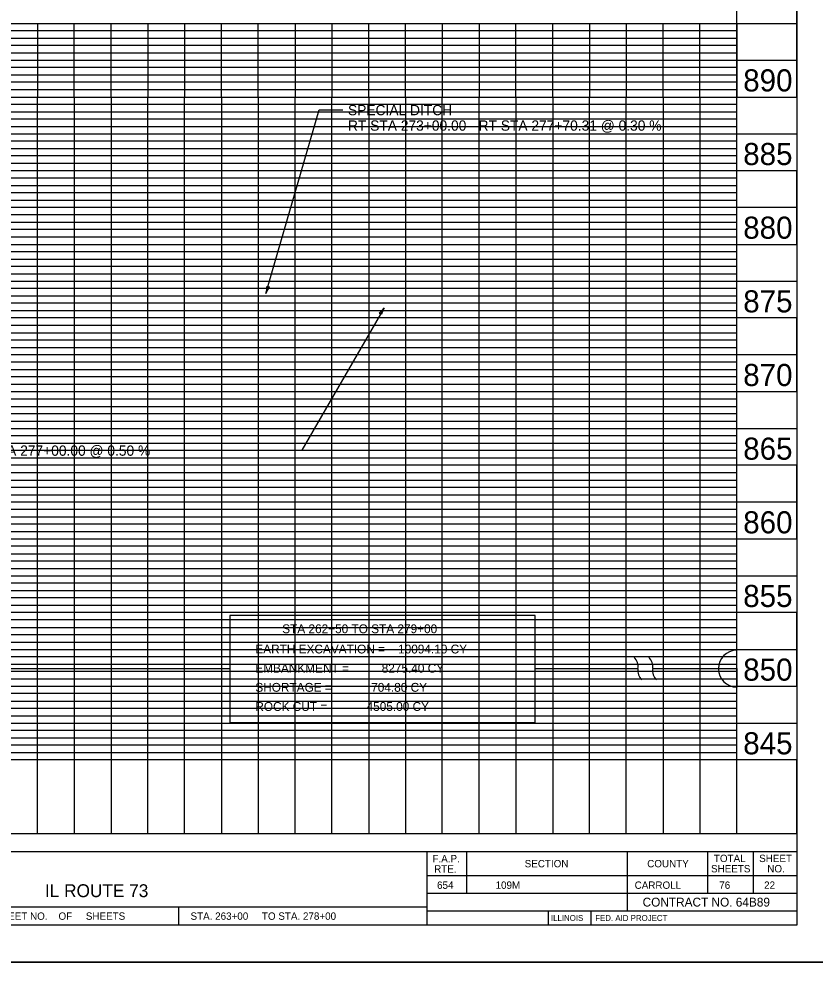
# Model space of a CAD drawing. Extents: x 2392602 to 2396002, y 2003850 to 2004950.
# Drawn here: x 2393749 to 2394289, y 2003850 to 2004490 of the extents above; entities that cross this region are included whole.
import ezdxf

# ---------------------------------------------------------------- set-up
doc = ezdxf.new("R2010")
doc.units = 0
for name, color, linetype in [('Design_PR_Roadway Profile', 7, 'Continuous'), ('ROW_EX ROW Markers', 7, 'Continuous'), ('Sheets_50 Reference Boundary', 7, 'Continuous'), ('Sheets_General Details', 7, 'Continuous'), ('Sheets_Minor Grid', 7, 'Continuous'), ('Topo_Point Elevations', 7, 'Continuous')]:
    doc.layers.add(name, color=color, linetype=linetype)

msp = doc.modelspace()

# ---------------------------------------------------------------- linework, layer by layer
at = {"layer": 'Design_PR_Roadway Profile'}
for p, q in [((2394099.39, 2004085.18), (2393891.89, 2004085.18)), ((2393891.89, 2004085.18), (2393891.89, 2004012.4)), ((2394099.39, 2004012.4), (2394099.39, 2004085.18)), ((2394236.22, 2004049.02), (2394236.22, 2004061.52)), ((2392966.22, 2004049.02), (2393891.89, 2004049.02)), ((2394099.39, 2004049.02), (2394169.13, 2004049.02)), ((2394179.13, 2004049.02), (2394236.22, 2004049.02)), ((2394223.72, 2004049.02), (2394236.21, 2004049.02)), ((2394236.21, 2004049.02), (2394236.22, 2004049.02)), ((2394236.22, 2004049.02), (2394236.22, 2004036.52)), ((2393891.89, 2004012.4), (2394099.39, 2004012.4))]:
    msp.add_line(p, q, dxfattribs=at)
for centre, radius, start, end in [((2394236.22, 2004049.02), 12.5, 90, 179.99999), ((2394160.92, 2004050.37), 8.32, 350.66047, 48.22179), ((2394170.92, 2004050.37), 8.32, 350.66047, 48.22179), ((2394177.35, 2004047.67), 8.32, 170.66047, 228.22179), ((2394187.35, 2004047.67), 8.32, 170.66047, 228.22179), ((2394236.22, 2004049.02), 12.5, 180, 270)]:
    msp.add_arc(centre, radius, start, end, dxfattribs=at)
at = {"layer": 'ROW_EX ROW Markers'}
msp.add_lwpolyline([(2392601.97, 2003849.81), (2394301.97, 2003849.81), (2394301.97, 2004949.81), (2392601.97, 2004949.81)], close=True, dxfattribs=at)
at = {"layer": 'Sheets_50 Reference Boundary'}
for points in [[(2392695.47, 2004437.06), (2394276.97, 2004437.06), (2394276.97, 2004924.81), (2392695.47, 2004924.81)], [(2392736.22, 2004924.81), (2392736.22, 2004437.06), (2394236.22, 2004437.06), (2394236.22, 2004924.81), (2394065.71, 2004924.81), (2394065.71, 2004924.81)]]:
    msp.add_lwpolyline(points, close=True, dxfattribs=at)
at = {"layer": 'Sheets_General Details'}
for p, q in [((2392695.47, 2003924.81), (2394276.97, 2003924.81)), ((2394025.68, 2003924.81), (2394025.68, 2003874.81)), ((2394052.69, 2003924.81), (2394052.69, 2003896.55)), ((2394161.69, 2003924.81), (2394161.69, 2003884.55)), ((2394216.29, 2003924.81), (2394216.29, 2003896.55)), ((2394247.33, 2003924.81), (2394247.33, 2003896.55)), ((2394025.68, 2003908.55), (2394276.97, 2003908.55)), ((2394025.68, 2003896.55), (2394276.97, 2003896.55)), ((2393640.68, 2003887.31), (2394025.68, 2003887.31)), ((2393856.97, 2003887.31), (2393856.97, 2003874.81)), ((2394025.68, 2003884.55), (2394276.97, 2003884.55)), ((2394108.04, 2003884.55), (2394108.04, 2003874.81)), ((2394137.04, 2003884.55), (2394137.04, 2003874.81)), ((2394301.97, 2003849.81), (2392601.97, 2003849.81))]:
    msp.add_line(p, q, dxfattribs=at)
for points in [[(2392695.47, 2004924.81), (2394276.97, 2004924.81), (2394276.97, 2003874.81), (2392695.47, 2003874.81), (2392695.47, 2004924.81)], [(2392695.47, 2004487.06), (2394276.97, 2004487.06)], [(2393786.22, 2004437.06), (2393786.22, 2004487.06), (2393836.22, 2004487.06), (2393836.22, 2004437.06)], [(2393886.22, 2004437.06), (2393886.22, 2004487.06), (2393936.22, 2004487.06), (2393936.22, 2004437.06)], [(2393986.22, 2004437.06), (2393986.22, 2004487.06), (2394036.22, 2004487.06), (2394036.22, 2004437.06)], [(2394086.22, 2004437.06), (2394086.22, 2004487.06), (2394136.22, 2004487.06), (2394136.22, 2004437.06)], [(2394186.22, 2004437.06), (2394186.22, 2004487.06), (2394236.22, 2004487.06), (2394236.22, 2004437.06)], [(2392695.47, 2003937.06), (2394276.97, 2003937.06), (2394276.97, 2003987.06), (2392695.47, 2003987.06), (2392695.47, 2004037.06), (2394276.97, 2004037.06), (2394276.97, 2004087.06), (2392695.47, 2004087.06), (2392695.47, 2004137.06), (2394276.97, 2004137.06), (2394276.97, 2004187.06), (2392695.47, 2004187.06), (2392695.47, 2004237.06), (2394276.97, 2004237.06), (2394276.97, 2004287.06), (2392695.47, 2004287.06), (2392695.47, 2004337.06), (2394276.97, 2004337.06), (2394276.97, 2004387.06), (2392695.47, 2004387.06), (2392695.47, 2004437.06), (2394276.97, 2004437.06)], [(2393736.22, 2004437.06), (2393786.22, 2004437.06), (2393786.22, 2003937.06), (2393836.22, 2003937.06), (2393836.22, 2004437.06), (2393886.22, 2004437.06), (2393886.22, 2003937.06), (2393936.22, 2003937.06), (2393936.22, 2004437.06), (2393986.22, 2004437.06), (2393986.22, 2003937.06), (2394036.22, 2003937.06), (2394036.22, 2004437.06), (2394086.22, 2004437.06), (2394086.22, 2003937.06), (2394136.22, 2003937.06), (2394136.22, 2004437.06), (2394186.22, 2004437.06), (2394186.22, 2003937.06), (2394236.22, 2003937.06), (2394236.22, 2004437.06)]]:
    msp.add_lwpolyline(points, dxfattribs=at)
at = {"layer": 'Sheets_Minor Grid'}
for p, q in [((2392695.47, 2004462.06), (2394276.97, 2004462.06)), ((2392695.47, 2004412.06), (2394276.97, 2004412.06)), ((2394276.97, 2004362.06), (2392695.47, 2004362.06)), ((2392695.47, 2004312.06), (2394276.97, 2004312.06)), ((2394276.97, 2004262.06), (2392695.47, 2004262.06)), ((2392695.47, 2004212.06), (2394276.97, 2004212.06)), ((2394276.97, 2004162.06), (2392695.47, 2004162.06)), ((2392695.47, 2004112.06), (2394276.97, 2004112.06)), ((2392695.47, 2004062.06), (2394276.97, 2004062.06)), ((2392695.47, 2004012.06), (2394276.97, 2004012.06))]:
    msp.add_line(p, q, dxfattribs=at)
for points in [[(2393711.22, 2004437.06), (2393711.22, 2004487.06), (2393761.22, 2004487.06), (2393761.22, 2004437.06)], [(2393811.22, 2004437.06), (2393811.22, 2004487.06), (2393861.22, 2004487.06), (2393861.22, 2004437.06)], [(2393911.22, 2004437.06), (2393911.22, 2004487.06), (2393961.22, 2004487.06), (2393961.22, 2004437.06)], [(2394011.22, 2004437.06), (2394011.22, 2004487.06), (2394061.22, 2004487.06), (2394061.22, 2004437.06)], [(2394111.22, 2004437.06), (2394111.22, 2004487.06), (2394161.22, 2004487.06), (2394161.22, 2004437.06)], [(2394211.22, 2004437.06), (2394211.22, 2004487.06), (2394236.22, 2004487.06)], [(2394236.22, 2004482.06), (2392736.22, 2004482.06)], [(2392736.22, 2004477.06), (2394236.22, 2004477.06)], [(2394236.22, 2004472.06), (2392736.22, 2004472.06)], [(2392736.22, 2004467.06), (2394236.22, 2004467.06)], [(2394236.22, 2004457.06), (2392736.22, 2004457.06)], [(2392736.22, 2004452.06), (2394236.22, 2004452.06)], [(2394236.22, 2004447.06), (2392736.22, 2004447.06)], [(2392736.22, 2004442.06), (2394236.22, 2004442.06)], [(2393711.22, 2003937.06), (2393761.22, 2003937.06), (2393761.22, 2004437.06), (2393811.22, 2004437.06), (2393811.22, 2003937.06), (2393861.22, 2003937.06), (2393861.22, 2004437.06), (2393911.22, 2004437.06), (2393911.22, 2003937.06), (2393961.22, 2003937.06), (2393961.22, 2004437.06), (2394011.22, 2004437.06), (2394011.22, 2003937.06), (2394061.22, 2003937.06), (2394061.22, 2004437.06), (2394111.22, 2004437.06), (2394111.22, 2003937.06), (2394161.22, 2003937.06), (2394161.22, 2004437.06), (2394211.22, 2004437.06), (2394211.22, 2003937.06)], [(2392736.22, 2004427.06), (2394236.22, 2004427.06), (2394236.22, 2004432.06), (2392736.22, 2004432.06)], [(2392736.22, 2004417.06), (2394236.22, 2004417.06), (2394236.22, 2004422.06), (2392736.22, 2004422.06)], [(2392736.22, 2004402.06), (2394236.22, 2004402.06), (2394236.22, 2004407.06), (2392736.22, 2004407.06)], [(2392736.22, 2004392.06), (2394236.22, 2004392.06), (2394236.22, 2004397.06), (2392736.22, 2004397.06)], [(2392736.22, 2004377.06), (2394236.22, 2004377.06), (2394236.22, 2004382.06), (2392736.22, 2004382.06)], [(2392736.22, 2004367.06), (2394236.22, 2004367.06), (2394236.22, 2004372.06), (2392736.22, 2004372.06)], [(2392736.22, 2004352.06), (2394236.22, 2004352.06), (2394236.22, 2004357.06), (2392736.22, 2004357.06)], [(2392736.22, 2004342.06), (2394236.22, 2004342.06), (2394236.22, 2004347.06), (2392736.22, 2004347.06)], [(2392736.22, 2004327.06), (2394236.22, 2004327.06), (2394236.22, 2004332.06), (2392736.22, 2004332.06)], [(2392736.22, 2004317.06), (2394236.22, 2004317.06), (2394236.22, 2004322.06), (2392736.22, 2004322.06)], [(2392736.22, 2004302.06), (2394236.22, 2004302.06), (2394236.22, 2004307.06), (2392736.22, 2004307.06)], [(2392736.22, 2004292.06), (2394236.22, 2004292.06), (2394236.22, 2004297.06), (2392736.22, 2004297.06)], [(2392736.22, 2004277.06), (2394236.22, 2004277.06), (2394236.22, 2004282.06), (2392736.22, 2004282.06)], [(2392736.22, 2004267.06), (2394236.22, 2004267.06), (2394236.22, 2004272.06), (2392736.22, 2004272.06)], [(2392736.22, 2004252.06), (2394236.22, 2004252.06), (2394236.22, 2004257.06), (2392736.22, 2004257.06)], [(2392736.22, 2004242.06), (2394236.22, 2004242.06), (2394236.22, 2004247.06), (2392736.22, 2004247.06)], [(2392736.22, 2004227.06), (2394236.22, 2004227.06), (2394236.22, 2004232.06), (2392736.22, 2004232.06)], [(2392736.22, 2004217.06), (2394236.22, 2004217.06), (2394236.22, 2004222.06), (2392736.22, 2004222.06)], [(2392736.22, 2004202.06), (2394236.22, 2004202.06), (2394236.22, 2004207.06), (2392736.22, 2004207.06)], [(2392736.22, 2004192.06), (2394236.22, 2004192.06), (2394236.22, 2004197.06), (2392736.22, 2004197.06)], [(2392736.22, 2004177.06), (2394236.22, 2004177.06), (2394236.22, 2004182.06), (2392736.22, 2004182.06)], [(2392736.22, 2004167.06), (2394236.22, 2004167.06), (2394236.22, 2004172.06), (2392736.22, 2004172.06)], [(2392736.22, 2004152.06), (2394236.22, 2004152.06), (2394236.22, 2004157.06), (2392736.22, 2004157.06)], [(2392736.22, 2004142.06), (2394236.22, 2004142.06), (2394236.22, 2004147.06), (2392736.22, 2004147.06)], [(2392736.22, 2004127.06), (2394236.22, 2004127.06), (2394236.22, 2004132.06), (2392736.22, 2004132.06)], [(2392736.22, 2004117.06), (2394236.22, 2004117.06), (2394236.22, 2004122.06), (2392736.22, 2004122.06)], [(2392736.22, 2004102.06), (2394236.22, 2004102.06), (2394236.22, 2004107.06), (2392736.22, 2004107.06)], [(2392736.22, 2004092.06), (2394236.22, 2004092.06), (2394236.22, 2004097.06), (2392736.22, 2004097.06)], [(2392736.22, 2004077.06), (2394236.22, 2004077.06), (2394236.22, 2004082.06), (2392736.22, 2004082.06)], [(2392736.22, 2004067.06), (2394236.22, 2004067.06), (2394236.22, 2004072.06), (2392736.22, 2004072.06)], [(2392736.22, 2004052.06), (2394236.22, 2004052.06), (2394236.22, 2004057.06), (2392736.22, 2004057.06)], [(2392736.22, 2004042.06), (2394236.22, 2004042.06), (2394236.22, 2004047.06), (2392736.22, 2004047.06)], [(2392736.22, 2004027.06), (2394236.22, 2004027.06), (2394236.22, 2004032.06), (2392736.22, 2004032.06)], [(2392736.22, 2004017.06), (2394236.22, 2004017.06), (2394236.22, 2004022.06), (2392736.22, 2004022.06)], [(2392736.22, 2004002.06), (2394236.22, 2004002.06), (2394236.22, 2004007.06), (2392736.22, 2004007.06)], [(2392736.22, 2003992.06), (2394236.22, 2003992.06), (2394236.22, 2003997.06), (2392736.22, 2003997.06)]]:
    msp.add_lwpolyline(points, dxfattribs=at)
at = {"layer": 'Topo_Point Elevations'}
for p, q in [((2393916.45, 2004303.7), (2393952.59, 2004428.3)), ((2393952.59, 2004428.3), (2393968.67, 2004428.3)), ((2393996.7, 2004294.04), (2393940.92, 2004197.44)), ((2393924.85, 2004197.44), (2393940.92, 2004197.44))]:
    msp.add_line(p, q, dxfattribs=at)
for points in [[(2393918.85, 2004308.2), (2393917.82, 2004308.08), (2393916.89, 2004308.19), (2393916.74, 2004306.22), (2393916.45, 2004303.7), (2393917.66, 2004306.12)], [(2393993.29, 2004290.23), (2393994.33, 2004290.1), (2393995.2, 2004289.78), (2393995.82, 2004291.65), (2393996.7, 2004294.04), (2393994.94, 2004291.97)]]:
    msp.add_lwpolyline(points, close=True, dxfattribs=at)

# ---------------------------------------------------------------- texts
at = {"layer": 'Design_PR_Roadway Profile'}
for s, p in [('STA 262+50 TO STA 279+00', (2393927.5, 2004073.09)), ('EARTH EXCAVATION =    10094.10 CY', (2393909.24, 2004059.34)), ('EMBANKMENT =          8275.40 CY', (2393909.24, 2004046.34)), ('SHORTAGE =            704.80 CY', (2393909.24, 2004033.34)), ('ROCK CUT =            4505.00 CY', (2393909.24, 2004020.34))]:
    msp.add_text(s, height=6, dxfattribs=at).set_placement(p)
at = {"layer": 'Sheets_General Details'}
for s, height, p in [('890', 15, (2394240.62, 2004440.87)), ('885', 15, (2394240.62, 2004390.87)), ('880', 15, (2394240.62, 2004340.87)), ('875', 15, (2394240.62, 2004290.87)), ('870', 15, (2394240.62, 2004240.87)), ('865', 15, (2394240.62, 2004190.87)), ('860', 15, (2394240.62, 2004140.87)), ('855', 15, (2394240.62, 2004090.87)), ('850', 15, (2394240.62, 2004040.87)), ('845', 15, (2394240.62, 2003990.87)), ('F.A.P.', 5, (2394029.54, 2003917.55)), ('SECTION', 4.999, (2394092.19, 2003914.17)), ('COUNTY', 4.999, (2394175.41, 2003914.17)), ('TOTAL', 4.999, (2394220.71, 2003917.73)), ('SHEET', 4.999, (2394251.45, 2003917.73)), ('RTE.', 5, (2394030.7, 2003910.55)), ('SHEETS', 4.999, (2394218.75, 2003910.73)), ('NO.', 4.999, (2394256.96, 2003910.73)), (' 654', 5, (2394030.8, 2003899.57)), ('         109M         ', 5, (2394055.69, 2003899.57)), ('  CARROLL  ', 5, (2394163.16, 2003899.57)), (' 76 ', 5, (2394222.48, 2003899.57)), (' 22 ', 5, (2394252.94, 2003899.57)), ('          IL ROUTE 73         ', 8.75, (2393733.83, 2003893.93)), ('CONTRACT NO. 64B89', 6, (2394172.29, 2003887.54)), ('SHEET NO.    OF     SHEETS', 5, (2393732.07, 2003878.55)), ('STA. 263+00     TO STA. 278+00     ', 5, (2393865.22, 2003878.55)), ('ILLINOIS', 4, (2394110.01, 2003877.78)), ('FED. AID PROJECT', 4, (2394140.09, 2003877.78))]:
    msp.add_text(s, height=height, dxfattribs=at).set_placement(p)
at = {"layer": 'Topo_Point Elevations'}
for s, p in [('SPECIAL DITCH ', (2393972.16, 2004424.7)), ('RT STA 273+00.00 - RT STA 277+70.31 @ 0.30 %', (2393972.16, 2004414.2)), ('SPECIAL DITCH LT STA 273+00.00 - LT STA 277+00.00 @ 0.50 %', (2393554.68, 2004193.54))]:
    msp.add_text(s, height=7, dxfattribs=at).set_placement(p)

doc.saveas('drawing.dxf')
